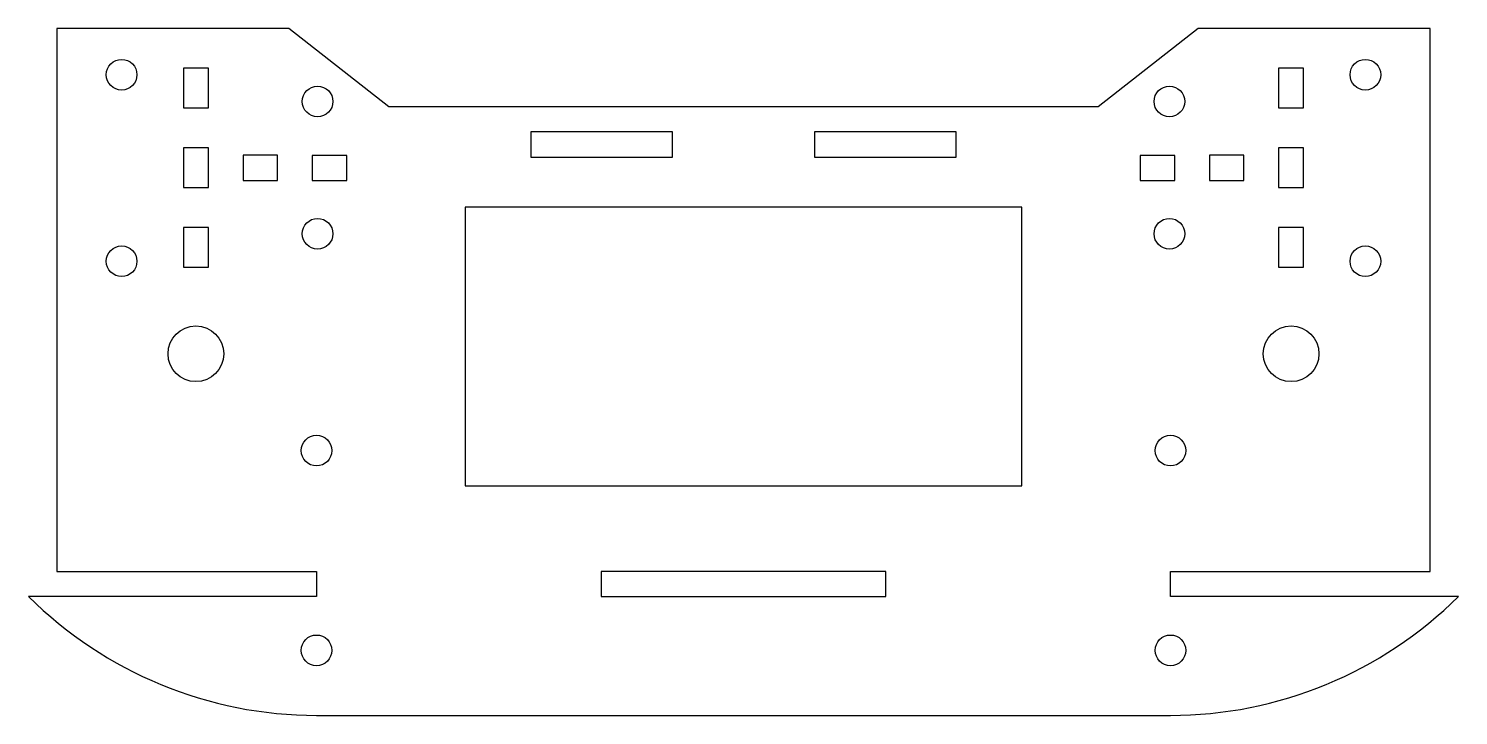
# Model space of a CAD drawing. Header units: millimetres. Extents: x -77 to 77, y 0 to 74.
import ezdxf

# ---------------------------------------------------------------- set-up
doc = ezdxf.new("R2010")
doc.units = ezdxf.units.MM

msp = doc.modelspace()

# ---------------------------------------------------------------- linework, layer by layer
at = {"color": 7, "linetype": 'Continuous', "lineweight": 25}
for p, q in [((-74, 73.92), (-74, 15.5)), ((-49, 73.92), (-74, 73.92)), ((-38.2, 65.5), (-49, 73.92)), ((49, 73.92), (38.2, 65.5)), ((74, 73.92), (49, 73.92)), ((74, 15.5), (74, 73.92)), ((-60.35, 69.67), (-60.35, 65.39)), ((-57.65, 69.67), (-60.35, 69.67)), ((-57.65, 65.39), (-57.65, 69.67)), ((57.65, 69.67), (57.65, 65.39)), ((60.35, 69.67), (57.65, 69.67)), ((60.35, 65.39), (60.35, 69.67)), ((-60.35, 65.39), (-57.65, 65.39)), ((38.2, 65.5), (-38.2, 65.5)), ((57.65, 65.39), (60.35, 65.39)), ((-7.64, 62.8), (-22.92, 62.8)), ((-22.92, 62.8), (-22.92, 60.1)), ((-7.64, 60.1), (-7.64, 62.8)), ((22.92, 62.8), (7.64, 62.8)), ((7.64, 62.8), (7.64, 60.1)), ((22.92, 60.1), (22.92, 62.8)), ((-60.35, 61.1), (-60.35, 56.82)), ((-57.65, 61.1), (-60.35, 61.1)), ((-57.65, 56.82), (-57.65, 61.1)), ((-50.19, 60.29), (-53.92, 60.29)), ((-53.92, 60.29), (-53.92, 57.59)), ((-50.19, 57.59), (-50.19, 60.29)), ((-42.73, 60.28), (-46.46, 60.28)), ((-46.46, 60.28), (-46.46, 57.58)), ((-42.73, 57.58), (-42.73, 60.28)), ((-22.92, 60.1), (-7.64, 60.1)), ((7.64, 60.1), (22.92, 60.1)), ((46.46, 60.28), (42.73, 60.28)), ((42.73, 60.28), (42.73, 57.58)), ((46.46, 57.58), (46.46, 60.28)), ((53.92, 60.29), (50.19, 60.29)), ((50.19, 60.29), (50.19, 57.59)), ((53.92, 57.59), (53.92, 60.29)), ((57.65, 61.1), (57.65, 56.82)), ((60.35, 61.1), (57.65, 61.1)), ((60.35, 56.82), (60.35, 61.1)), ((-53.92, 57.59), (-50.19, 57.59)), ((-46.46, 57.58), (-42.73, 57.58)), ((42.73, 57.58), (46.46, 57.58)), ((50.19, 57.59), (53.92, 57.59)), ((-60.35, 56.82), (-57.65, 56.82)), ((57.65, 56.82), (60.35, 56.82)), ((30, 54.71), (-30, 54.71)), ((-30, 54.71), (-30, 24.71)), ((30, 24.71), (30, 54.71)), ((-60.35, 52.53), (-60.35, 48.25)), ((-57.65, 52.53), (-60.35, 52.53)), ((-57.65, 48.25), (-57.65, 52.53)), ((57.65, 52.53), (57.65, 48.25)), ((60.35, 52.53), (57.65, 52.53)), ((60.35, 48.25), (60.35, 52.53)), ((-60.35, 48.25), (-57.65, 48.25)), ((57.65, 48.25), (60.35, 48.25)), ((-30, 24.71), (30, 24.71)), ((-74, 15.5), (-46.02, 15.5)), ((-46.02, 15.5), (-46.02, 12.8)), ((15.34, 15.5), (-15.34, 15.5)), ((-15.34, 15.5), (-15.34, 12.8)), ((15.34, 12.8), (15.34, 15.5)), ((46.02, 15.5), (74, 15.5)), ((46.02, 12.8), (46.02, 15.5)), ((-46.02, 12.8), (-77.03, 12.8)), ((-15.34, 12.8), (15.34, 12.8)), ((77.03, 12.8), (46.02, 12.8)), ((-46, 0), (46, 0))]:
    msp.add_line(p, q, dxfattribs=at)
for centre, radius in [((-67, 68.96), 1.65), ((67, 68.96), 1.65), ((-45.89, 66.08), 1.65), ((45.89, 66.08), 1.65), ((-45.89, 51.84), 1.65), ((45.89, 51.84), 1.65), ((-67, 48.88), 1.65), ((67, 48.88), 1.65), ((-59, 38.92), 3), ((59, 38.92), 3), ((-46, 28.5), 1.65), ((46, 28.5), 1.65), ((-46, 7), 1.65), ((46, 7), 1.65)]:
    msp.add_circle(centre, radius, dxfattribs=at)
for centre, start, end in [((-46, 44), 225.161, 270), ((46, 44), 270, 314.839)]:
    msp.add_arc(centre, 44, start, end, dxfattribs=at)

doc.saveas('drawing.dxf')
